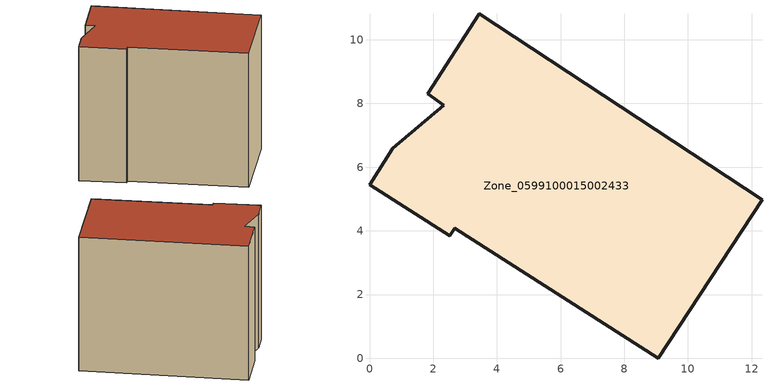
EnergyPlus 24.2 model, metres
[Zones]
Zone_0599100015002433
 floor ground (C_G): 0.74,6.59 2.32,7.94 1.83,8.3 3.45,10.82 12.33,4.98 9.06,0 2.68,4.08 2.52,3.85 0,5.45 z0.95
 wall outside (C_F): 0,5.45 2.52,3.85 2.68,4.08 9.06,0 12.33,4.98 3.45,10.82 1.83,8.3 2.32,7.94 0.74,6.59 0,5.45 z0.95:9.99
 roof outside (C_R): 2.32,7.94 0.74,6.59 0,5.45 2.52,3.85 2.68,4.08 9.06,0 12.33,4.98 3.45,10.82 1.83,8.3 z9.99
[BUILDING]
Pand.0599100015002433: North Axis=0; Terrain=City; Loads Convergence Tolerance Value=0.04; Temperature Convergence Tolerance Value=0.4; Solar Distribution=FullExterior; Maximum Number of Warmup Days=25; Minimum Number of Warmup Days=1
[Site:Location]
Rotterdam.The.Hague.AP_ZH_NLD Design_Conditions: Latitude=51.96; Longitude=4.45; Time Zone=1; Elevation=-4.5
[SITE:GROUNDTEMPERATURE:BUILDINGSURFACE]
18, 18, 18, 18, 18, 18, 18, 18, 18, 18, 18, 18
[MATERIAL] Thermal Absorptance=0.9; Solar Absorptance=0.7; Visible Absorptance=0.7
Name | Roughness | Thickness | Conductivity | Density | Specific Heat
G.TI.2006-2014 | MediumSmooth | 0.15 | 0.06 | 540 | 1210
F.TI.2006-2014 | Rough | 0.3 | 0.12 | 1920 | 840
R.TI.2006-2014 | MediumRough | 0.2 | 0.08 | 1500 | 1000
[CONSTRUCTION]
C_G: G.TI.2006-2014
C_F: F.TI.2006-2014
C_R: R.TI.2006-2014
[ZONE]
Zone_0599100015002433: Type=1; Multiplier=1; Ceiling Height=Autocalculate; Volume=Autocalculate; Floor Area=autocalculate; Part of Total Floor Area=Yes
[ZONEINFILTRATION:DESIGNFLOWRATE]
Infil_Zone_0599100015002433: Zone or ZoneList or Space or SpaceList=Zone_0599100015002433; Schedule=AlwaysOn; Design Flow Rate Calculation Method=Flow/Area; Flow Rate per Floor Area=0.0015; Constant Term Coefficient=1; Temperature Term Coefficient=0; Velocity Term Coefficient=0; Velocity Squared Term Coefficient=0
[HVACTEMPLATE:ZONE:IDEALLOADSAIRSYSTEM]
Zone_0599100015002433: Maximum Heating Supply Air Temperature=50; Minimum Cooling Supply Air Temperature=13; Maximum Heating Supply Air Humidity Ratio=0.0156; Minimum Cooling Supply Air Humidity Ratio=0.0077; Heating Limit=NoLimit; Cooling Limit=NoLimit; Dehumidification Control Type=ConstantSensibleHeatRatio; Cooling Sensible Heat Ratio=0.7; Dehumidification Setpoint=60; Humidification Control Type=None; Humidification Setpoint=30; Outdoor Air Method=None; Outdoor Air Flow Rate per Person=0.00944; Outdoor Air Flow Rate per Zone Floor Area=0; Outdoor Air Flow Rate per Zone=0; Demand Controlled Ventilation Type=None; Outdoor Air Economizer Type=NoEconomizer; Heat Recovery Type=None; Sensible Heat Recovery Effectiveness=0.7; Latent Heat Recovery Effectiveness=0.65
[ZONECONTROL:THERMOSTAT]
ThermostatControl_Zone_0599100015002433: Zone or ZoneList=Zone_0599100015002433; Control Type Schedule=DualSetpointControlType; Control 1=Thermostat_Zone_0599100015002433; Temperature Difference Between Cutout And Setpoint=0
[THERMOSTATSETPOINT:DUALSETPOINT]
Thermostat_Zone_0599100015002433: Heating Setpoint Temperature Schedule=HeatingSetpoint_Zone_0599100015002433; Cooling Setpoint Temperature Schedule=CoolingSetpoint_Zone_0599100015002433
[SCHEDULE:COMPACT]
HeatingSetpoint_Zone_0599100015002433: Through: 12/31, For: AllDays, Until: 24:00, 21
CoolingSetpoint_Zone_0599100015002433: Through: 12/31, For: AllDays, Until: 24:00, 24
DualSetpointControlType: Through: 12/31, For: AllDays, Until: 24:00, 4
AlwaysOn: Through: 12/31, For: AllDays, Until: 24:00, 1
